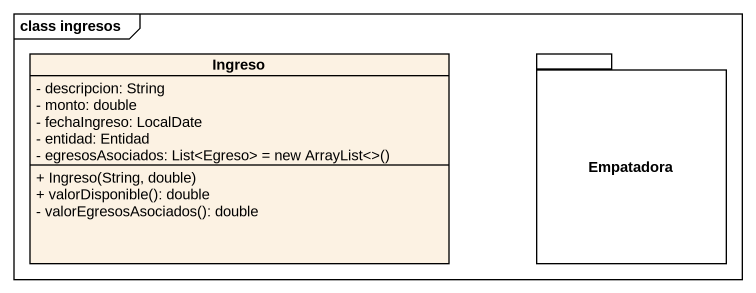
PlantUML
@startuml
mainframe class ingresos
hide circle
hide empty members
skinparam classAttributeIconSize 0
class Ingreso {
  - descripcion: String
  - monto: double
  - fechaIngreso: LocalDate
  - entidad: Entidad
  {field} - egresosAsociados: List<Egreso> = new ArrayList<>()
  + Ingreso(String, double)
  + valorDisponible(): double
  - valorEgresosAsociados(): double
}
package Empatadora {
}
@enduml
